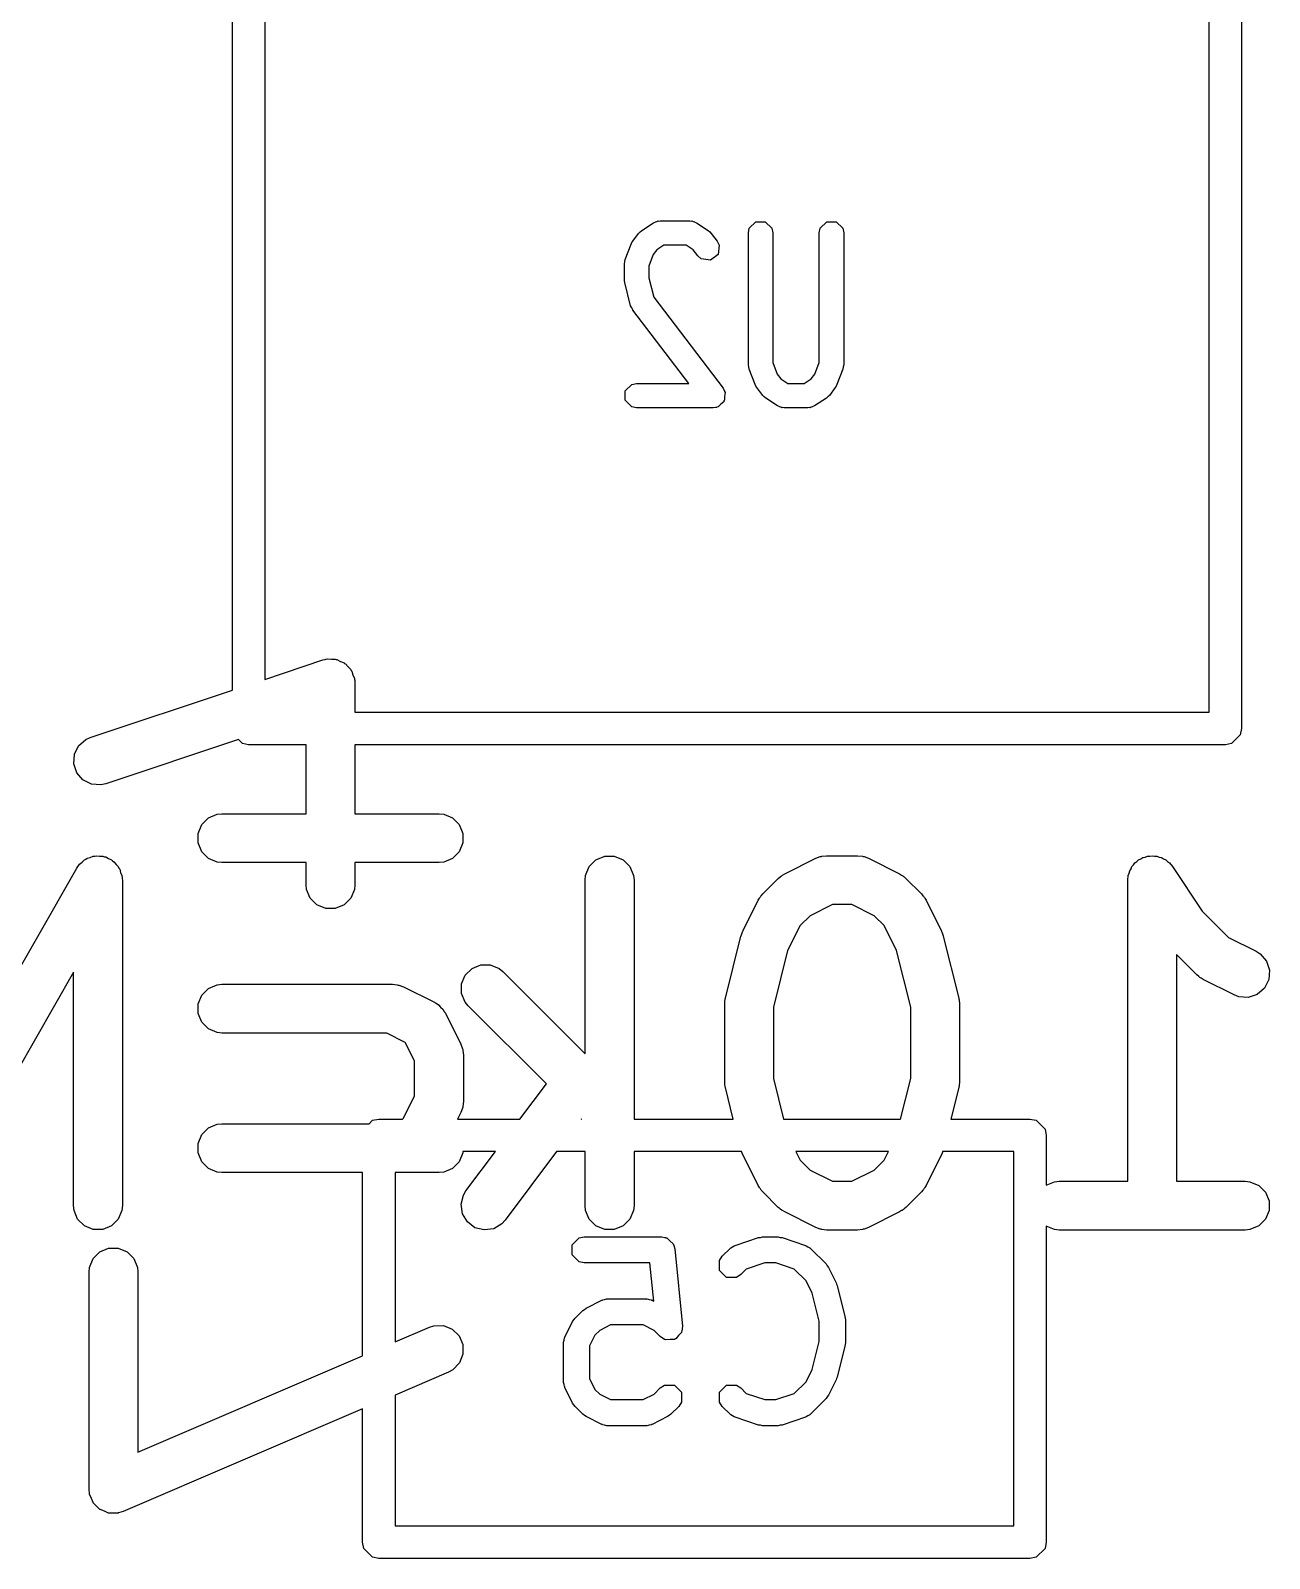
# Model space of a CAD drawing. Header units: inches. Extents: x 1.94 to 9.37, y -5.72 to -1.46.
# Drawn here: x 2.7295 to 2.8794, y -4.5187 to -4.3339 of the extents above; entities that cross this region are included whole.
import ezdxf

# ---------------------------------------------------------------- set-up
doc = ezdxf.new("R2010")
doc.units = ezdxf.units.IN
doc.header["$MEASUREMENT"] = 0
doc.layers.add('BLACK', color=250, linetype='CONTINUOUS')

msp = doc.modelspace()

# ---------------------------------------------------------------- linework, layer by layer
at = {"layer": 'BLACK', "linetype": 'CONTINUOUS'}
for p, q in [((2.75394, -4.41367), (2.75394, -4.31988)), ((2.87598, -4.31988), (2.87598, -4.41831)), ((2.87205, -4.41634), (2.87205, -4.32185)), ((2.75787, -4.32688), (2.75787, -4.41236)), ((2.80326, -4.35824), (2.80344, -4.35807)), ((2.80344, -4.35807), (2.80486, -4.35713)), ((2.80486, -4.35713), (2.80506, -4.35705)), ((2.80506, -4.35705), (2.80511, -4.357)), ((2.80511, -4.357), (2.80526, -4.35697)), ((2.80526, -4.35697), (2.8054, -4.35691)), ((2.8054, -4.35691), (2.80547, -4.35693)), ((2.80547, -4.35693), (2.80567, -4.35689)), ((2.80567, -4.35689), (2.80925, -4.35689)), ((2.80925, -4.35689), (2.80945, -4.35693)), ((2.80945, -4.35693), (2.80952, -4.35691)), ((2.80952, -4.35691), (2.80966, -4.35697)), ((2.80966, -4.35697), (2.80981, -4.357)), ((2.80981, -4.357), (2.80986, -4.35705)), ((2.80986, -4.35705), (2.81006, -4.35713)), ((2.81006, -4.35713), (2.81148, -4.35807)), ((2.81148, -4.35807), (2.81166, -4.35824)), ((2.81634, -4.35836), (2.81645, -4.3578)), ((2.81645, -4.3578), (2.81725, -4.357)), ((2.81725, -4.357), (2.81838, -4.357)), ((2.81838, -4.357), (2.81918, -4.3578)), ((2.81918, -4.3578), (2.81929, -4.35836)), ((2.82491, -4.35836), (2.82503, -4.3578)), ((2.82503, -4.3578), (2.82582, -4.357)), ((2.82582, -4.357), (2.82695, -4.357)), ((2.82695, -4.357), (2.82775, -4.3578)), ((2.82775, -4.3578), (2.82787, -4.35836)), ((2.80144, -4.36159), (2.80215, -4.35971)), ((2.80215, -4.35971), (2.80226, -4.35953)), ((2.80226, -4.35953), (2.80236, -4.35934)), ((2.80236, -4.35934), (2.80307, -4.35841)), ((2.80307, -4.35841), (2.80326, -4.35824)), ((2.80612, -4.35984), (2.80527, -4.3604)), ((2.80881, -4.35984), (2.80612, -4.35984)), ((2.80965, -4.3604), (2.80881, -4.35984)), ((2.81166, -4.35824), (2.81185, -4.35841)), ((2.81185, -4.35841), (2.81256, -4.35934)), ((2.81256, -4.35934), (2.81282, -4.35986)), ((2.81282, -4.35986), (2.81267, -4.36098)), ((2.81634, -4.3743), (2.81634, -4.35836)), ((2.81929, -4.35836), (2.81929, -4.37403)), ((2.82491, -4.37403), (2.82491, -4.35836)), ((2.82787, -4.35836), (2.82787, -4.3743)), ((2.80139, -4.36185), (2.80144, -4.36159)), ((2.80484, -4.36096), (2.80429, -4.36238)), ((2.80527, -4.3604), (2.80484, -4.36096)), ((2.81021, -4.36113), (2.80965, -4.3604)), ((2.81065, -4.36151), (2.81021, -4.36113)), ((2.81177, -4.36166), (2.81065, -4.36151)), ((2.81267, -4.36098), (2.81177, -4.36166)), ((2.80134, -4.36211), (2.80139, -4.36185)), ((2.80134, -4.36399), (2.80134, -4.36211)), ((2.80429, -4.36238), (2.80429, -4.3638)), ((2.80138, -4.36417), (2.80134, -4.36399)), ((2.80139, -4.36435), (2.80138, -4.36417)), ((2.8021, -4.36716), (2.80139, -4.36435)), ((2.80429, -4.3638), (2.80489, -4.36614)), ((2.80211, -4.36717), (2.8021, -4.36716)), ((2.8021, -4.36718), (2.80211, -4.36717)), ((2.80223, -4.36743), (2.8021, -4.36718)), ((2.80489, -4.36614), (2.81328, -4.37715)), ((2.80235, -4.36768), (2.80223, -4.36743)), ((2.80236, -4.36769), (2.80235, -4.36768)), ((2.80235, -4.36768), (2.80235, -4.36768)), ((2.80912, -4.37657), (2.80236, -4.36769)), ((2.81639, -4.37456), (2.81634, -4.3743)), ((2.81644, -4.37482), (2.81639, -4.37456)), ((2.81929, -4.37403), (2.81984, -4.37545)), ((2.82437, -4.37545), (2.82491, -4.37403)), ((2.82781, -4.37456), (2.82777, -4.37482)), ((2.82787, -4.3743), (2.82781, -4.37456)), ((2.81715, -4.3767), (2.81644, -4.37482)), ((2.81984, -4.37545), (2.82027, -4.37601)), ((2.82027, -4.37601), (2.82112, -4.37657)), ((2.82309, -4.37657), (2.82394, -4.37601)), ((2.82394, -4.37601), (2.82437, -4.37545)), ((2.82777, -4.37482), (2.82705, -4.3767)), ((2.80145, -4.37748), (2.80225, -4.37668)), ((2.80145, -4.37861), (2.80145, -4.37748)), ((2.80225, -4.37668), (2.80282, -4.37657)), ((2.80282, -4.37657), (2.80912, -4.37657)), ((2.81328, -4.37715), (2.81341, -4.37743)), ((2.81341, -4.37743), (2.81347, -4.37748)), ((2.81347, -4.37748), (2.81347, -4.37754)), ((2.81347, -4.37754), (2.81353, -4.37767)), ((2.81353, -4.37767), (2.81347, -4.37814)), ((2.81347, -4.37814), (2.81347, -4.37861)), ((2.81726, -4.37688), (2.81715, -4.3767)), ((2.81736, -4.37707), (2.81726, -4.37688)), ((2.81807, -4.37801), (2.81736, -4.37707)), ((2.81826, -4.37817), (2.81807, -4.37801)), ((2.81844, -4.37834), (2.81826, -4.37817)), ((2.81986, -4.37928), (2.81844, -4.37834)), ((2.82112, -4.37657), (2.82309, -4.37657)), ((2.82577, -4.37834), (2.82434, -4.37928)), ((2.82595, -4.37817), (2.82577, -4.37834)), ((2.82613, -4.37801), (2.82595, -4.37817)), ((2.82685, -4.37707), (2.82613, -4.37801)), ((2.82694, -4.37688), (2.82685, -4.37707)), ((2.82705, -4.3767), (2.82694, -4.37688)), ((2.80225, -4.37941), (2.80145, -4.37861)), ((2.80282, -4.37952), (2.80225, -4.37941)), ((2.8121, -4.37952), (2.80282, -4.37952)), ((2.8124, -4.37946), (2.8121, -4.37952)), ((2.81248, -4.37947), (2.8124, -4.37946)), ((2.81253, -4.37944), (2.81248, -4.37947)), ((2.81267, -4.37941), (2.81253, -4.37944)), ((2.813, -4.37908), (2.81267, -4.37941)), ((2.81338, -4.37879), (2.813, -4.37908)), ((2.81339, -4.37869), (2.81338, -4.37879)), ((2.81347, -4.37861), (2.81339, -4.37869)), ((2.82006, -4.37936), (2.81986, -4.37928)), ((2.82011, -4.37941), (2.82006, -4.37936)), ((2.82026, -4.37944), (2.82011, -4.37941)), ((2.8204, -4.3795), (2.82026, -4.37944)), ((2.82047, -4.37948), (2.8204, -4.3795)), ((2.82067, -4.37952), (2.82047, -4.37948)), ((2.82353, -4.37952), (2.82067, -4.37952)), ((2.82374, -4.37948), (2.82353, -4.37952)), ((2.82381, -4.3795), (2.82374, -4.37948)), ((2.82395, -4.37944), (2.82381, -4.3795)), ((2.8241, -4.37941), (2.82395, -4.37944)), ((2.82415, -4.37936), (2.8241, -4.37941)), ((2.82434, -4.37928), (2.82415, -4.37936)), ((2.75787, -4.41236), (2.76487, -4.41002)), ((2.76487, -4.41002), (2.76516, -4.40996)), ((2.76516, -4.40996), (2.76523, -4.40993)), ((2.76523, -4.40993), (2.76529, -4.40993)), ((2.76529, -4.40993), (2.76544, -4.40989)), ((2.76544, -4.40989), (2.76591, -4.40993)), ((2.76591, -4.40993), (2.76638, -4.40993)), ((2.76638, -4.40993), (2.76648, -4.40997)), ((2.76648, -4.40997), (2.76659, -4.40998)), ((2.76659, -4.40998), (2.76701, -4.41019)), ((2.76701, -4.41019), (2.76745, -4.41037)), ((2.76745, -4.41037), (2.76752, -4.41044)), ((2.76752, -4.41044), (2.76762, -4.41049)), ((2.76762, -4.41049), (2.76793, -4.41085)), ((2.76793, -4.41085), (2.76826, -4.41118)), ((2.76826, -4.41118), (2.7683, -4.41128)), ((2.7683, -4.41128), (2.76837, -4.41136)), ((2.76837, -4.41136), (2.76852, -4.41181)), ((2.76852, -4.41181), (2.7687, -4.41225)), ((2.7687, -4.41225), (2.76872, -4.4124)), ((2.76872, -4.4124), (2.76874, -4.41245)), ((2.76874, -4.41245), (2.76873, -4.41253)), ((2.76873, -4.41253), (2.76876, -4.41282)), ((2.76876, -4.41282), (2.76876, -4.41634)), ((2.73675, -4.4194), (2.75394, -4.41367)), ((2.76876, -4.41634), (2.87205, -4.41634)), ((2.87583, -4.41906), (2.87477, -4.42013)), ((2.87598, -4.41831), (2.87583, -4.41906)), ((2.73484, -4.42142), (2.73535, -4.42039)), ((2.73535, -4.42039), (2.73622, -4.41963)), ((2.73622, -4.41963), (2.73675, -4.4194)), ((2.75467, -4.41965), (2.73862, -4.425)), ((2.75515, -4.42013), (2.75467, -4.41965)), ((2.75591, -4.42028), (2.75515, -4.42013)), ((2.76285, -4.42028), (2.75591, -4.42028)), ((2.76285, -4.42862), (2.76285, -4.42028)), ((2.87402, -4.42028), (2.76876, -4.42028)), ((2.76876, -4.42028), (2.76876, -4.42862)), ((2.87477, -4.42013), (2.87402, -4.42028)), ((2.73476, -4.42257), (2.73484, -4.42142)), ((2.73512, -4.42366), (2.73476, -4.42257)), ((2.73587, -4.42453), (2.73512, -4.42366)), ((2.73691, -4.42505), (2.73587, -4.42453)), ((2.73805, -4.42513), (2.73691, -4.42505)), ((2.73862, -4.425), (2.73805, -4.42513)), ((2.74979, -4.43099), (2.75023, -4.42993)), ((2.75023, -4.42993), (2.75104, -4.42912)), ((2.75104, -4.42912), (2.75211, -4.42868)), ((2.75211, -4.42868), (2.75268, -4.42862)), ((2.75268, -4.42862), (2.76285, -4.42862)), ((2.76876, -4.42862), (2.77893, -4.42862)), ((2.77893, -4.42862), (2.77951, -4.42868)), ((2.77951, -4.42868), (2.78057, -4.42912)), ((2.78057, -4.42912), (2.78138, -4.42993)), ((2.78138, -4.42993), (2.78183, -4.43099)), ((2.74979, -4.43215), (2.74979, -4.43099)), ((2.78183, -4.43099), (2.78183, -4.43215)), ((2.73675, -4.43391), (2.73711, -4.43376)), ((2.73711, -4.43376), (2.7373, -4.43376)), ((2.7373, -4.43376), (2.73748, -4.43371)), ((2.73748, -4.43371), (2.73787, -4.43376)), ((2.73787, -4.43376), (2.73826, -4.43376)), ((2.73826, -4.43376), (2.73844, -4.43383)), ((2.73844, -4.43383), (2.73862, -4.43385)), ((2.75023, -4.43321), (2.74979, -4.43215)), ((2.75104, -4.43403), (2.75023, -4.43321)), ((2.78138, -4.43321), (2.78057, -4.43403)), ((2.78183, -4.43215), (2.78138, -4.43321)), ((2.79791, -4.4342), (2.79898, -4.43376)), ((2.79898, -4.43376), (2.80013, -4.43376)), ((2.80013, -4.43376), (2.8012, -4.4342)), ((2.82448, -4.43401), (2.82502, -4.43381)), ((2.82502, -4.43381), (2.82513, -4.4338)), ((2.82513, -4.4338), (2.82523, -4.43376)), ((2.82523, -4.43376), (2.8258, -4.4337)), ((2.8258, -4.4337), (2.82955, -4.4337)), ((2.82955, -4.4337), (2.83013, -4.43376)), ((2.83013, -4.43376), (2.83023, -4.4338)), ((2.83023, -4.4338), (2.83033, -4.43381)), ((2.83033, -4.43381), (2.83087, -4.43401)), ((2.86433, -4.43387), (2.8646, -4.43376)), ((2.8646, -4.43376), (2.86489, -4.43376)), ((2.86489, -4.43376), (2.86517, -4.4337)), ((2.86517, -4.4337), (2.86546, -4.43376)), ((2.86546, -4.43376), (2.86575, -4.43376)), ((2.86575, -4.43376), (2.86602, -4.43387)), ((2.72146, -4.45911), (2.73512, -4.43519)), ((2.73512, -4.43519), (2.73521, -4.43507)), ((2.73521, -4.43507), (2.73523, -4.43501)), ((2.73523, -4.43501), (2.73529, -4.43496)), ((2.73529, -4.43496), (2.73546, -4.43472)), ((2.73546, -4.43472), (2.73577, -4.43448)), ((2.73577, -4.43448), (2.73605, -4.4342)), ((2.73605, -4.4342), (2.73622, -4.43413)), ((2.73622, -4.43413), (2.73637, -4.43401)), ((2.73637, -4.43401), (2.73675, -4.43391)), ((2.73862, -4.43385), (2.73897, -4.43405)), ((2.73897, -4.43405), (2.73933, -4.4342)), ((2.73933, -4.4342), (2.73946, -4.43433)), ((2.73946, -4.43433), (2.73962, -4.43443)), ((2.73962, -4.43443), (2.73987, -4.43474)), ((2.73987, -4.43474), (2.74014, -4.43501)), ((2.74014, -4.43501), (2.74021, -4.43519)), ((2.74021, -4.43519), (2.74033, -4.43534)), ((2.74033, -4.43534), (2.74043, -4.43572)), ((2.75211, -4.43447), (2.75104, -4.43403)), ((2.75268, -4.43452), (2.75211, -4.43447)), ((2.76285, -4.43452), (2.75268, -4.43452)), ((2.76285, -4.4372), (2.76285, -4.43452)), ((2.77893, -4.43452), (2.76876, -4.43452)), ((2.76876, -4.43452), (2.76876, -4.4372)), ((2.77951, -4.43447), (2.77893, -4.43452)), ((2.78057, -4.43403), (2.77951, -4.43447)), ((2.79666, -4.43608), (2.7971, -4.43501)), ((2.7971, -4.43501), (2.79791, -4.4342)), ((2.8012, -4.4342), (2.80201, -4.43501)), ((2.80201, -4.43501), (2.80245, -4.43608)), ((2.82073, -4.43589), (2.82448, -4.43401)), ((2.83087, -4.43401), (2.83462, -4.43589)), ((2.86239, -4.43581), (2.86245, -4.43552)), ((2.86245, -4.43552), (2.86261, -4.43528)), ((2.86261, -4.43528), (2.86272, -4.43501)), ((2.86272, -4.43501), (2.86292, -4.43481)), ((2.86292, -4.43481), (2.86309, -4.43456)), ((2.86309, -4.43456), (2.86333, -4.4344)), ((2.86333, -4.4344), (2.86353, -4.4342)), ((2.86353, -4.4342), (2.8638, -4.43409)), ((2.8638, -4.43409), (2.86404, -4.43393)), ((2.86404, -4.43393), (2.86433, -4.43387)), ((2.86602, -4.43387), (2.8663, -4.43393)), ((2.8663, -4.43393), (2.86655, -4.43409)), ((2.86655, -4.43409), (2.86681, -4.4342)), ((2.86681, -4.4342), (2.86702, -4.43441)), ((2.86702, -4.43441), (2.86726, -4.43457)), ((2.86726, -4.43457), (2.86762, -4.43501)), ((2.86762, -4.43501), (2.86763, -4.43501)), ((2.86763, -4.43501), (2.86763, -4.43501)), ((2.86763, -4.43501), (2.86763, -4.43502)), ((2.86763, -4.43502), (2.87122, -4.4404)), ((2.74043, -4.43572), (2.74058, -4.43608)), ((2.74058, -4.43608), (2.74061, -4.43637)), ((2.74061, -4.43637), (2.74063, -4.43645)), ((2.74063, -4.43645), (2.74063, -4.43651)), ((2.74063, -4.43651), (2.74064, -4.43665)), ((2.74064, -4.43665), (2.74064, -4.47602)), ((2.76291, -4.43777), (2.76285, -4.4372)), ((2.76876, -4.4372), (2.7687, -4.43777)), ((2.7966, -4.43665), (2.79666, -4.43608)), ((2.7966, -4.45765), (2.7966, -4.43665)), ((2.80245, -4.43608), (2.80251, -4.43665)), ((2.80251, -4.43665), (2.80251, -4.46555)), ((2.81809, -4.43832), (2.81996, -4.43644)), ((2.81996, -4.43644), (2.82019, -4.43626)), ((2.82019, -4.43626), (2.82024, -4.4362)), ((2.82024, -4.4362), (2.82033, -4.43614)), ((2.82033, -4.43614), (2.82041, -4.43607)), ((2.82041, -4.43607), (2.82048, -4.43604)), ((2.82048, -4.43604), (2.82073, -4.43589)), ((2.83462, -4.43589), (2.83487, -4.43604)), ((2.83487, -4.43604), (2.83494, -4.43607)), ((2.83494, -4.43607), (2.83502, -4.43614)), ((2.83502, -4.43614), (2.83511, -4.4362)), ((2.83511, -4.4362), (2.83516, -4.43626)), ((2.83516, -4.43626), (2.83539, -4.43644)), ((2.83539, -4.43644), (2.83726, -4.43832)), ((2.86222, -4.43665), (2.86228, -4.43608)), ((2.86222, -4.47307), (2.86222, -4.43665)), ((2.86222, -4.43665), (2.86222, -4.43665)), ((2.86222, -4.43665), (2.86222, -4.43665)), ((2.86222, -4.43665), (2.86222, -4.43665)), ((2.86228, -4.43608), (2.86239, -4.43581)), ((2.76335, -4.43884), (2.76291, -4.43777)), ((2.76417, -4.43965), (2.76335, -4.43884)), ((2.76826, -4.43884), (2.76745, -4.43965)), ((2.7687, -4.43777), (2.76826, -4.43884)), ((2.81566, -4.44283), (2.81754, -4.43908)), ((2.81754, -4.43908), (2.81769, -4.43884)), ((2.81769, -4.43884), (2.81772, -4.43876)), ((2.81772, -4.43876), (2.81779, -4.43868)), ((2.81779, -4.43868), (2.81784, -4.43859)), ((2.81784, -4.43859), (2.8179, -4.43854)), ((2.8179, -4.43854), (2.81809, -4.43832)), ((2.83726, -4.43832), (2.83745, -4.43854)), ((2.83745, -4.43854), (2.83751, -4.43859)), ((2.83751, -4.43859), (2.83756, -4.43868)), ((2.83756, -4.43868), (2.83763, -4.43876)), ((2.83763, -4.43876), (2.83766, -4.43884)), ((2.83766, -4.43884), (2.83782, -4.43908)), ((2.83782, -4.43908), (2.83969, -4.44283)), ((2.76523, -4.44009), (2.76417, -4.43965)), ((2.76638, -4.44009), (2.76523, -4.44009)), ((2.76745, -4.43965), (2.76638, -4.44009)), ((2.8238, -4.44096), (2.8226, -4.44215)), ((2.8265, -4.43961), (2.8238, -4.44096)), ((2.82885, -4.43961), (2.8265, -4.43961)), ((2.83155, -4.44096), (2.82885, -4.43961)), ((2.83275, -4.44215), (2.83155, -4.44096)), ((2.87122, -4.4404), (2.87442, -4.4436)), ((2.81555, -4.44313), (2.81563, -4.44289)), ((2.81563, -4.44289), (2.81565, -4.44287)), ((2.81565, -4.44287), (2.81566, -4.44283)), ((2.8226, -4.44215), (2.82109, -4.44518)), ((2.83426, -4.44518), (2.83275, -4.44215)), ((2.83969, -4.44283), (2.83971, -4.44287)), ((2.83971, -4.44287), (2.83972, -4.44289)), ((2.83972, -4.44289), (2.83981, -4.44313)), ((2.81356, -4.45094), (2.81544, -4.44344)), ((2.81544, -4.44344), (2.81545, -4.44339)), ((2.81545, -4.44337), (2.81555, -4.44313)), ((2.81545, -4.44339), (2.81545, -4.44337)), ((2.83981, -4.44313), (2.8399, -4.44337)), ((2.8399, -4.44337), (2.8399, -4.44339)), ((2.8399, -4.44339), (2.83991, -4.44344)), ((2.83991, -4.44344), (2.84179, -4.45094)), ((2.87442, -4.4436), (2.87774, -4.44526)), ((2.82109, -4.44518), (2.81938, -4.45202)), ((2.83597, -4.45202), (2.83426, -4.44518)), ((2.87058, -4.44812), (2.86812, -4.44566)), ((2.86812, -4.44566), (2.86812, -4.47307)), ((2.87774, -4.44526), (2.87823, -4.44557)), ((2.87823, -4.44557), (2.87899, -4.44644)), ((2.87899, -4.44644), (2.87935, -4.44753)), ((2.73474, -4.44777), (2.72146, -4.47101)), ((2.73474, -4.47602), (2.73474, -4.44777)), ((2.78166, -4.4492), (2.7821, -4.44814)), ((2.7821, -4.44814), (2.78292, -4.44732)), ((2.78292, -4.44732), (2.78398, -4.44688)), ((2.78398, -4.44688), (2.78513, -4.44688)), ((2.78513, -4.44688), (2.7862, -4.44732)), ((2.7862, -4.44732), (2.78664, -4.44769)), ((2.78664, -4.44769), (2.7966, -4.45765)), ((2.87081, -4.4483), (2.87058, -4.44812)), ((2.87086, -4.44836), (2.87081, -4.4483)), ((2.87095, -4.44842), (2.87086, -4.44836)), ((2.87103, -4.44848), (2.87095, -4.44842)), ((2.8711, -4.44851), (2.87103, -4.44848)), ((2.87135, -4.44867), (2.8711, -4.44851)), ((2.87935, -4.44753), (2.87927, -4.44868)), ((2.75023, -4.45055), (2.75104, -4.44974)), ((2.75104, -4.44974), (2.75211, -4.4493)), ((2.75211, -4.4493), (2.75268, -4.44924)), ((2.75268, -4.44924), (2.77331, -4.44924)), ((2.77331, -4.44924), (2.77388, -4.4493)), ((2.77388, -4.4493), (2.77398, -4.44934)), ((2.77398, -4.44934), (2.77409, -4.44935)), ((2.77409, -4.44935), (2.77463, -4.44955)), ((2.77463, -4.44955), (2.77838, -4.45143)), ((2.78166, -4.45035), (2.78166, -4.4492)), ((2.7821, -4.45142), (2.78166, -4.45035)), ((2.8751, -4.45054), (2.87135, -4.44867)), ((2.87788, -4.45047), (2.87679, -4.45083)), ((2.87875, -4.44971), (2.87788, -4.45047)), ((2.87927, -4.44868), (2.87875, -4.44971)), ((2.74979, -4.45162), (2.75023, -4.45055)), ((2.74979, -4.45277), (2.74979, -4.45162)), ((2.77838, -4.45143), (2.77847, -4.45149)), ((2.77847, -4.45149), (2.77852, -4.4515)), ((2.77852, -4.4515), (2.77857, -4.45155)), ((2.77857, -4.45155), (2.77887, -4.45174)), ((2.77887, -4.45174), (2.77911, -4.45202)), ((2.77911, -4.45202), (2.77939, -4.45226)), ((2.77939, -4.45226), (2.77957, -4.45255)), ((2.78247, -4.45187), (2.7821, -4.45142)), ((2.79191, -4.4613), (2.78247, -4.45187)), ((2.81348, -4.45151), (2.81351, -4.45129)), ((2.81349, -4.45155), (2.81348, -4.45151)), ((2.81348, -4.45165), (2.81349, -4.45155)), ((2.81348, -4.46103), (2.81348, -4.45165)), ((2.81351, -4.45129), (2.81353, -4.45108)), ((2.81353, -4.45108), (2.81355, -4.45104)), ((2.81355, -4.45104), (2.81356, -4.45094)), ((2.81938, -4.45202), (2.81938, -4.46066)), ((2.83597, -4.46066), (2.83597, -4.45202)), ((2.84179, -4.45094), (2.8418, -4.45104)), ((2.8418, -4.45104), (2.84182, -4.45108)), ((2.84182, -4.45108), (2.84184, -4.45129)), ((2.84184, -4.45129), (2.84187, -4.45151)), ((2.84187, -4.45151), (2.84187, -4.45155)), ((2.84187, -4.45155), (2.84188, -4.45165)), ((2.84188, -4.45165), (2.84188, -4.46103)), ((2.87564, -4.45075), (2.8751, -4.45054)), ((2.87679, -4.45083), (2.87564, -4.45075)), ((2.75023, -4.45383), (2.74979, -4.45277)), ((2.75104, -4.45465), (2.75023, -4.45383)), ((2.77957, -4.45255), (2.77962, -4.45261)), ((2.77962, -4.45261), (2.77964, -4.45265)), ((2.77964, -4.45265), (2.7797, -4.45275)), ((2.7797, -4.45275), (2.78157, -4.4565)), ((2.75211, -4.45509), (2.75104, -4.45465)), ((2.75268, -4.45515), (2.75211, -4.45509)), ((2.77261, -4.45515), (2.75268, -4.45515)), ((2.77485, -4.45627), (2.77261, -4.45515)), ((2.77598, -4.45851), (2.77485, -4.45627)), ((2.78157, -4.4565), (2.78178, -4.45704)), ((2.78178, -4.45704), (2.78179, -4.45714)), ((2.78179, -4.45714), (2.78183, -4.45724)), ((2.78183, -4.45724), (2.78188, -4.45782)), ((2.78188, -4.45782), (2.78188, -4.46344)), ((2.77598, -4.46274), (2.77598, -4.45851)), ((2.78872, -4.46555), (2.79191, -4.4613)), ((2.81349, -4.46113), (2.81348, -4.46103)), ((2.81348, -4.46117), (2.81349, -4.46113)), ((2.81351, -4.46139), (2.81348, -4.46117)), ((2.81353, -4.4616), (2.81351, -4.46139)), ((2.81938, -4.46066), (2.8206, -4.46555)), ((2.83475, -4.46555), (2.83597, -4.46066)), ((2.84184, -4.46139), (2.84182, -4.4616)), ((2.84187, -4.46117), (2.84184, -4.46139)), ((2.84188, -4.46103), (2.84187, -4.46113)), ((2.84187, -4.46113), (2.84187, -4.46117)), ((2.77463, -4.46544), (2.77598, -4.46274)), ((2.81355, -4.46164), (2.81353, -4.4616)), ((2.81356, -4.46174), (2.81355, -4.46164)), ((2.81452, -4.46555), (2.81356, -4.46174)), ((2.84179, -4.46174), (2.84084, -4.46555)), ((2.8418, -4.46164), (2.84179, -4.46174)), ((2.84182, -4.4616), (2.8418, -4.46164)), ((2.78157, -4.46476), (2.78118, -4.46555)), ((2.78178, -4.46422), (2.78157, -4.46476)), ((2.78179, -4.46412), (2.78178, -4.46422)), ((2.78183, -4.46402), (2.78179, -4.46412)), ((2.78188, -4.46344), (2.78183, -4.46402)), ((2.75023, -4.46743), (2.75104, -4.46661)), ((2.75104, -4.46661), (2.75211, -4.46617)), ((2.75211, -4.46617), (2.75268, -4.46611)), ((2.75268, -4.46611), (2.77049, -4.46611)), ((2.77049, -4.46611), (2.7709, -4.4657)), ((2.7709, -4.4657), (2.77165, -4.46555)), ((2.77165, -4.46555), (2.77452, -4.46555)), ((2.77452, -4.46555), (2.77463, -4.46544)), ((2.78118, -4.46555), (2.78872, -4.46555)), ((2.79612, -4.46552), (2.7961, -4.46555)), ((2.7961, -4.46555), (2.79615, -4.46555)), ((2.79615, -4.46555), (2.79612, -4.46552)), ((2.80251, -4.46555), (2.81452, -4.46555)), ((2.8206, -4.46555), (2.83475, -4.46555)), ((2.84084, -4.46555), (2.85039, -4.46555)), ((2.85039, -4.46555), (2.85115, -4.4657)), ((2.85115, -4.4657), (2.85221, -4.46677)), ((2.85221, -4.46677), (2.85236, -4.46752)), ((2.74979, -4.46849), (2.75023, -4.46743)), ((2.74979, -4.46964), (2.74979, -4.46849)), ((2.85236, -4.46752), (2.85236, -4.47354)), ((2.75023, -4.47071), (2.74979, -4.46964)), ((2.75104, -4.47152), (2.75023, -4.47071)), ((2.78138, -4.47071), (2.78057, -4.47152)), ((2.78183, -4.46964), (2.78138, -4.47071)), ((2.78577, -4.46949), (2.78183, -4.46949)), ((2.78183, -4.46949), (2.78183, -4.46964)), ((2.78219, -4.47425), (2.78577, -4.46949)), ((2.79315, -4.46949), (2.78692, -4.4778)), ((2.7966, -4.46949), (2.79315, -4.46949)), ((2.7966, -4.47602), (2.7966, -4.46949)), ((2.81552, -4.46949), (2.80251, -4.46949)), ((2.80251, -4.46949), (2.80251, -4.47602)), ((2.81555, -4.46954), (2.81552, -4.46949)), ((2.81563, -4.46979), (2.81555, -4.46954)), ((2.81565, -4.4698), (2.81563, -4.46979)), ((2.81566, -4.46985), (2.81565, -4.4698)), ((2.81754, -4.4736), (2.81566, -4.46985)), ((2.82209, -4.46949), (2.8226, -4.47053)), ((2.83327, -4.46949), (2.82209, -4.46949)), ((2.8226, -4.47053), (2.8238, -4.47172)), ((2.83155, -4.47172), (2.83275, -4.47053)), ((2.83275, -4.47053), (2.83327, -4.46949)), ((2.83969, -4.46985), (2.83782, -4.4736)), ((2.83971, -4.4698), (2.83969, -4.46985)), ((2.83972, -4.46979), (2.83971, -4.4698)), ((2.83981, -4.46954), (2.83972, -4.46979)), ((2.83983, -4.46949), (2.83981, -4.46954)), ((2.84843, -4.46949), (2.83983, -4.46949)), ((2.84843, -4.51476), (2.84843, -4.46949)), ((2.75211, -4.47196), (2.75104, -4.47152)), ((2.75268, -4.47202), (2.75211, -4.47196)), ((2.76969, -4.47202), (2.75268, -4.47202)), ((2.76969, -4.49419), (2.76969, -4.47202)), ((2.77893, -4.47202), (2.77362, -4.47202)), ((2.77362, -4.47202), (2.77362, -4.4925)), ((2.77951, -4.47196), (2.77893, -4.47202)), ((2.78057, -4.47152), (2.77951, -4.47196)), ((2.8238, -4.47172), (2.8265, -4.47307)), ((2.82885, -4.47307), (2.83155, -4.47172)), ((2.78189, -4.47475), (2.78219, -4.47425)), ((2.81769, -4.47384), (2.81754, -4.4736)), ((2.81772, -4.47392), (2.81769, -4.47384)), ((2.81779, -4.474), (2.81772, -4.47392)), ((2.81784, -4.47409), (2.81779, -4.474)), ((2.8179, -4.47414), (2.81784, -4.47409)), ((2.81809, -4.47436), (2.8179, -4.47414)), ((2.81996, -4.47624), (2.81809, -4.47436)), ((2.8265, -4.47307), (2.82885, -4.47307)), ((2.83726, -4.47436), (2.83539, -4.47624)), ((2.83745, -4.47414), (2.83726, -4.47436)), ((2.83751, -4.47409), (2.83745, -4.47414)), ((2.83756, -4.474), (2.83751, -4.47409)), ((2.83763, -4.47392), (2.83756, -4.474)), ((2.83766, -4.47384), (2.83763, -4.47392)), ((2.83782, -4.4736), (2.83766, -4.47384)), ((2.85236, -4.47354), (2.85335, -4.47313)), ((2.85335, -4.47313), (2.85392, -4.47307)), ((2.85392, -4.47307), (2.86222, -4.47307)), ((2.86812, -4.47307), (2.87642, -4.47307)), ((2.87642, -4.47307), (2.877, -4.47313)), ((2.877, -4.47313), (2.87806, -4.47357)), ((2.87806, -4.47357), (2.87888, -4.47438)), ((2.87888, -4.47438), (2.87932, -4.47545)), ((2.73479, -4.4766), (2.73474, -4.47602)), ((2.74064, -4.47602), (2.74058, -4.4766)), ((2.78161, -4.47586), (2.78189, -4.47475)), ((2.78177, -4.477), (2.78161, -4.47586)), ((2.79666, -4.4766), (2.7966, -4.47602)), ((2.80251, -4.47602), (2.80245, -4.4766)), ((2.82019, -4.47642), (2.81996, -4.47624)), ((2.83539, -4.47624), (2.83516, -4.47642)), ((2.87932, -4.47545), (2.87932, -4.4766)), ((2.73523, -4.47766), (2.73479, -4.4766)), ((2.73605, -4.47848), (2.73523, -4.47766)), ((2.74014, -4.47766), (2.73933, -4.47848)), ((2.74058, -4.4766), (2.74014, -4.47766)), ((2.78236, -4.478), (2.78177, -4.477)), ((2.78328, -4.47869), (2.78236, -4.478)), ((2.78692, -4.4778), (2.78653, -4.47822)), ((2.7971, -4.47766), (2.79666, -4.4766)), ((2.79791, -4.47848), (2.7971, -4.47766)), ((2.80201, -4.47766), (2.8012, -4.47848)), ((2.80245, -4.4766), (2.80201, -4.47766)), ((2.82024, -4.47648), (2.82019, -4.47642)), ((2.82033, -4.47654), (2.82024, -4.47648)), ((2.82041, -4.4766), (2.82033, -4.47654)), ((2.82048, -4.47663), (2.82041, -4.4766)), ((2.82073, -4.47679), (2.82048, -4.47663)), ((2.82448, -4.47867), (2.82073, -4.47679)), ((2.83462, -4.47679), (2.83087, -4.47867)), ((2.83487, -4.47663), (2.83462, -4.47679)), ((2.83494, -4.4766), (2.83487, -4.47663)), ((2.83502, -4.47654), (2.83494, -4.4766)), ((2.83511, -4.47648), (2.83502, -4.47654)), ((2.83516, -4.47642), (2.83511, -4.47648)), ((2.87888, -4.47766), (2.87806, -4.47848)), ((2.87932, -4.4766), (2.87888, -4.47766)), ((2.73711, -4.47892), (2.73605, -4.47848)), ((2.73826, -4.47892), (2.73711, -4.47892)), ((2.73933, -4.47848), (2.73826, -4.47892)), ((2.7844, -4.47897), (2.78328, -4.47869)), ((2.78554, -4.47881), (2.7844, -4.47897)), ((2.78653, -4.47822), (2.78554, -4.47881)), ((2.79504, -4.48078), (2.79589, -4.47993)), ((2.79589, -4.47993), (2.79649, -4.47981)), ((2.79649, -4.47981), (2.80587, -4.47981)), ((2.79898, -4.47892), (2.79791, -4.47848)), ((2.80013, -4.47892), (2.79898, -4.47892)), ((2.8012, -4.47848), (2.80013, -4.47892)), ((2.80587, -4.47981), (2.80624, -4.47988)), ((2.80624, -4.47988), (2.80632, -4.47988)), ((2.80632, -4.47988), (2.80636, -4.47991)), ((2.80636, -4.47991), (2.80647, -4.47993)), ((2.80647, -4.47993), (2.80685, -4.4803)), ((2.81474, -4.48083), (2.81756, -4.47989)), ((2.81756, -4.47989), (2.81781, -4.47986)), ((2.81781, -4.47986), (2.81805, -4.47981)), ((2.81805, -4.47981), (2.81993, -4.47981)), ((2.81993, -4.47981), (2.82018, -4.47986)), ((2.82018, -4.47986), (2.82043, -4.47989)), ((2.82043, -4.47989), (2.82324, -4.48083)), ((2.82502, -4.47887), (2.82448, -4.47867)), ((2.82513, -4.47888), (2.82502, -4.47887)), ((2.82523, -4.47892), (2.82513, -4.47888)), ((2.8258, -4.47898), (2.82523, -4.47892)), ((2.82955, -4.47898), (2.8258, -4.47898)), ((2.83013, -4.47892), (2.82955, -4.47898)), ((2.83023, -4.47888), (2.83013, -4.47892)), ((2.83033, -4.47887), (2.83023, -4.47888)), ((2.83087, -4.47867), (2.83033, -4.47887)), ((2.85335, -4.47892), (2.85236, -4.47851)), ((2.85236, -4.47851), (2.85236, -4.51673)), ((2.85392, -4.47898), (2.85335, -4.47892)), ((2.87642, -4.47898), (2.85392, -4.47898)), ((2.877, -4.47892), (2.87642, -4.47898)), ((2.87806, -4.47848), (2.877, -4.47892)), ((2.7371, -4.48242), (2.73792, -4.48161)), ((2.73792, -4.48161), (2.73898, -4.48117)), ((2.73898, -4.48117), (2.74014, -4.48117)), ((2.74014, -4.48117), (2.7412, -4.48161)), ((2.7412, -4.48161), (2.74201, -4.48242)), ((2.79504, -4.48199), (2.79504, -4.48078)), ((2.80685, -4.4803), (2.80726, -4.48064)), ((2.80726, -4.48064), (2.80729, -4.48075)), ((2.80729, -4.48075), (2.80732, -4.48078)), ((2.80732, -4.48078), (2.80732, -4.48086)), ((2.80732, -4.48086), (2.80743, -4.48123)), ((2.80743, -4.48123), (2.80837, -4.4906)), ((2.81319, -4.48215), (2.81413, -4.48121)), ((2.81413, -4.48121), (2.81419, -4.48116)), ((2.81419, -4.48116), (2.81421, -4.48113)), ((2.81421, -4.48113), (2.81443, -4.48101)), ((2.81443, -4.48101), (2.81464, -4.48087)), ((2.81464, -4.48087), (2.81468, -4.48087)), ((2.81468, -4.48087), (2.81474, -4.48083)), ((2.82324, -4.48083), (2.82331, -4.48087)), ((2.82331, -4.48087), (2.82334, -4.48087)), ((2.82334, -4.48087), (2.82355, -4.48101)), ((2.82355, -4.48101), (2.82377, -4.48113)), ((2.82377, -4.48113), (2.82379, -4.48116)), ((2.82379, -4.48116), (2.82385, -4.48121)), ((2.82385, -4.48121), (2.82573, -4.48308)), ((2.73661, -4.48406), (2.73666, -4.48349)), ((2.73666, -4.48349), (2.7371, -4.48242)), ((2.74201, -4.48242), (2.74246, -4.48349)), ((2.74246, -4.48349), (2.74251, -4.48406)), ((2.79589, -4.48284), (2.79504, -4.48199)), ((2.79649, -4.48296), (2.79589, -4.48284)), ((2.80444, -4.48296), (2.79649, -4.48296)), ((2.8049, -4.48758), (2.80444, -4.48296)), ((2.81285, -4.48266), (2.81319, -4.48215)), ((2.81285, -4.48386), (2.81285, -4.48266)), ((2.81609, -4.4837), (2.81542, -4.48437)), ((2.81831, -4.48296), (2.81609, -4.4837)), ((2.81967, -4.48296), (2.81831, -4.48296)), ((2.82189, -4.4837), (2.81967, -4.48296)), ((2.82332, -4.48513), (2.82189, -4.4837)), ((2.82573, -4.48308), (2.82587, -4.48329)), ((2.82587, -4.48329), (2.82602, -4.48349)), ((2.82602, -4.48349), (2.82696, -4.48537)), ((2.73661, -4.51031), (2.73661, -4.48406)), ((2.74251, -4.48406), (2.74251, -4.50583)), ((2.8137, -4.48471), (2.81285, -4.48386)), ((2.81491, -4.48471), (2.8137, -4.48471)), ((2.81542, -4.48437), (2.81491, -4.48471)), ((2.82407, -4.48662), (2.82332, -4.48513)), ((2.82696, -4.48537), (2.82701, -4.48553)), ((2.82701, -4.48553), (2.82708, -4.48569)), ((2.79868, -4.48745), (2.7987, -4.48743)), ((2.7987, -4.48743), (2.79895, -4.48738)), ((2.79895, -4.48738), (2.79919, -4.48731)), ((2.79919, -4.48731), (2.79923, -4.48732)), ((2.79923, -4.48732), (2.79931, -4.48731)), ((2.79931, -4.48731), (2.80399, -4.48731)), ((2.80399, -4.48731), (2.80407, -4.48732)), ((2.80407, -4.48732), (2.8041, -4.48731)), ((2.8041, -4.48731), (2.80435, -4.48738)), ((2.80435, -4.48738), (2.8046, -4.48743)), ((2.8046, -4.48743), (2.80462, -4.48745)), ((2.82492, -4.49001), (2.82407, -4.48662)), ((2.82708, -4.48569), (2.82802, -4.48944)), ((2.79538, -4.48964), (2.79632, -4.48871)), ((2.79632, -4.48871), (2.79653, -4.48857)), ((2.79653, -4.48857), (2.79673, -4.48841)), ((2.79673, -4.48841), (2.7986, -4.48747)), ((2.7986, -4.48747), (2.79868, -4.48745)), ((2.80462, -4.48745), (2.8047, -4.48747)), ((2.8047, -4.48747), (2.8049, -4.48758)), ((2.77362, -4.4925), (2.77777, -4.49072)), ((2.77777, -4.49072), (2.77832, -4.49055)), ((2.77832, -4.49055), (2.77947, -4.49054)), ((2.77947, -4.49054), (2.78054, -4.49096)), ((2.78054, -4.49096), (2.78136, -4.49177)), ((2.79415, -4.49193), (2.79509, -4.49005)), ((2.79509, -4.49005), (2.79524, -4.48985)), ((2.79524, -4.48985), (2.79538, -4.48964)), ((2.79836, -4.49111), (2.79779, -4.49169)), ((2.79968, -4.49046), (2.79836, -4.49111)), ((2.80362, -4.49046), (2.79968, -4.49046)), ((2.80494, -4.49111), (2.80362, -4.49046)), ((2.80569, -4.49187), (2.80494, -4.49111)), ((2.80837, -4.4906), (2.80831, -4.49121)), ((2.82492, -4.49244), (2.82492, -4.49001)), ((2.82802, -4.48944), (2.82803, -4.48963)), ((2.82803, -4.48963), (2.82807, -4.48982)), ((2.82807, -4.48982), (2.82807, -4.49263)), ((2.78136, -4.49177), (2.78182, -4.49283)), ((2.78182, -4.49283), (2.78183, -4.49398)), ((2.79398, -4.49263), (2.794, -4.49256)), ((2.79398, -4.49732), (2.79398, -4.49263)), ((2.79399, -4.49252), (2.79405, -4.49228)), ((2.794, -4.49256), (2.79399, -4.49252)), ((2.79405, -4.49228), (2.7941, -4.49203)), ((2.7941, -4.49203), (2.79413, -4.492)), ((2.79413, -4.492), (2.79415, -4.49193)), ((2.79779, -4.49169), (2.79713, -4.493)), ((2.8062, -4.49221), (2.80569, -4.49187)), ((2.80629, -4.49221), (2.8062, -4.49221)), ((2.80635, -4.49227), (2.80629, -4.49221)), ((2.80688, -4.49221), (2.80635, -4.49227)), ((2.80741, -4.49221), (2.80688, -4.49221)), ((2.80747, -4.49215), (2.80741, -4.49221)), ((2.80755, -4.49215), (2.80747, -4.49215)), ((2.80789, -4.49174), (2.80755, -4.49215)), ((2.80826, -4.49136), (2.80789, -4.49174)), ((2.80831, -4.49121), (2.80826, -4.49128)), ((2.80826, -4.49128), (2.80826, -4.49136)), ((2.82407, -4.49583), (2.82492, -4.49244)), ((2.82803, -4.49282), (2.82802, -4.49301)), ((2.82807, -4.49263), (2.82803, -4.49282)), ((2.74251, -4.50583), (2.76969, -4.49419)), ((2.78183, -4.49398), (2.7814, -4.49505)), ((2.79713, -4.493), (2.79713, -4.49695)), ((2.82802, -4.49301), (2.82708, -4.49676)), ((2.78009, -4.49615), (2.77362, -4.49893)), ((2.7806, -4.49587), (2.78009, -4.49615)), ((2.7814, -4.49505), (2.7806, -4.49587)), ((2.82332, -4.49732), (2.82407, -4.49583)), ((2.794, -4.4974), (2.79398, -4.49732)), ((2.79399, -4.49743), (2.794, -4.4974)), ((2.79405, -4.49767), (2.79399, -4.49743)), ((2.7941, -4.49792), (2.79405, -4.49767)), ((2.79413, -4.49795), (2.7941, -4.49792)), ((2.79415, -4.49802), (2.79413, -4.49795)), ((2.79509, -4.4999), (2.79415, -4.49802)), ((2.79713, -4.49695), (2.79779, -4.49826)), ((2.79779, -4.49826), (2.79836, -4.49884)), ((2.80494, -4.49884), (2.80569, -4.49808)), ((2.80569, -4.49808), (2.8062, -4.49774)), ((2.8062, -4.49774), (2.80741, -4.49774)), ((2.80741, -4.49774), (2.80826, -4.49859)), ((2.81285, -4.49859), (2.8137, -4.49774)), ((2.8137, -4.49774), (2.81491, -4.49774)), ((2.81491, -4.49774), (2.81542, -4.49808)), ((2.81542, -4.49808), (2.81609, -4.49876)), ((2.82189, -4.49876), (2.82332, -4.49732)), ((2.82696, -4.49709), (2.82602, -4.49896)), ((2.82701, -4.49692), (2.82696, -4.49709)), ((2.82708, -4.49676), (2.82701, -4.49692)), ((2.77362, -4.49893), (2.77362, -4.51476)), ((2.79524, -4.5001), (2.79509, -4.4999)), ((2.79538, -4.50031), (2.79524, -4.5001)), ((2.79632, -4.50125), (2.79538, -4.50031)), ((2.79836, -4.49884), (2.79968, -4.49949)), ((2.79968, -4.49949), (2.80362, -4.49949)), ((2.80362, -4.49949), (2.80494, -4.49884)), ((2.80792, -4.50031), (2.80698, -4.50125)), ((2.80826, -4.4998), (2.80792, -4.50031)), ((2.80826, -4.49859), (2.80826, -4.4998)), ((2.81285, -4.4998), (2.81285, -4.49859)), ((2.81319, -4.50031), (2.81285, -4.4998)), ((2.81413, -4.50125), (2.81319, -4.50031)), ((2.81609, -4.49876), (2.81831, -4.49949)), ((2.81831, -4.49949), (2.81967, -4.49949)), ((2.81967, -4.49949), (2.82189, -4.49876)), ((2.82573, -4.49937), (2.82385, -4.50125)), ((2.82587, -4.49916), (2.82573, -4.49937)), ((2.82602, -4.49896), (2.82587, -4.49916)), ((2.76969, -4.50061), (2.74072, -4.51303)), ((2.76969, -4.51673), (2.76969, -4.50061)), ((2.79653, -4.50139), (2.79632, -4.50125)), ((2.79673, -4.50154), (2.79653, -4.50139)), ((2.7986, -4.50248), (2.79673, -4.50154)), ((2.80657, -4.50154), (2.8047, -4.50248)), ((2.80677, -4.50139), (2.80657, -4.50154)), ((2.80698, -4.50125), (2.80677, -4.50139)), ((2.81419, -4.50129), (2.81413, -4.50125)), ((2.81421, -4.50132), (2.81419, -4.50129)), ((2.81443, -4.50145), (2.81421, -4.50132)), ((2.81464, -4.50159), (2.81443, -4.50145)), ((2.81468, -4.50159), (2.81464, -4.50159)), ((2.81474, -4.50163), (2.81468, -4.50159)), ((2.81756, -4.50256), (2.81474, -4.50163)), ((2.82324, -4.50163), (2.82043, -4.50256)), ((2.82331, -4.50159), (2.82324, -4.50163)), ((2.82334, -4.50159), (2.82331, -4.50159)), ((2.82355, -4.50145), (2.82334, -4.50159)), ((2.82377, -4.50132), (2.82355, -4.50145)), ((2.82379, -4.50129), (2.82377, -4.50132)), ((2.82385, -4.50125), (2.82379, -4.50129)), ((2.79868, -4.5025), (2.7986, -4.50248)), ((2.7987, -4.50252), (2.79868, -4.5025)), ((2.79895, -4.50257), (2.7987, -4.50252)), ((2.79919, -4.50264), (2.79895, -4.50257)), ((2.79923, -4.50263), (2.79919, -4.50264)), ((2.79931, -4.50264), (2.79923, -4.50263)), ((2.80399, -4.50264), (2.79931, -4.50264)), ((2.80407, -4.50263), (2.80399, -4.50264)), ((2.8041, -4.50264), (2.80407, -4.50263)), ((2.80435, -4.50257), (2.8041, -4.50264)), ((2.8046, -4.50252), (2.80435, -4.50257)), ((2.80462, -4.5025), (2.8046, -4.50252)), ((2.8047, -4.50248), (2.80462, -4.5025)), ((2.81781, -4.50259), (2.81756, -4.50256)), ((2.81805, -4.50264), (2.81781, -4.50259)), ((2.81993, -4.50264), (2.81805, -4.50264)), ((2.82018, -4.50259), (2.81993, -4.50264)), ((2.82043, -4.50256), (2.82018, -4.50259)), ((2.73666, -4.51089), (2.73661, -4.51031)), ((2.73667, -4.5109), (2.73666, -4.51089)), ((2.73667, -4.51092), (2.73667, -4.5109)), ((2.73689, -4.51144), (2.73667, -4.51092)), ((2.7371, -4.51195), (2.73689, -4.51144)), ((2.73712, -4.51196), (2.7371, -4.51195)), ((2.73712, -4.51198), (2.73712, -4.51196)), ((2.73752, -4.51237), (2.73712, -4.51198)), ((2.73792, -4.51277), (2.73752, -4.51237)), ((2.73794, -4.51277), (2.73792, -4.51277)), ((2.73795, -4.51279), (2.73794, -4.51277)), ((2.73847, -4.51299), (2.73795, -4.51279)), ((2.73898, -4.51321), (2.73847, -4.51299)), ((2.739, -4.51321), (2.73898, -4.51321)), ((2.73902, -4.51321), (2.739, -4.51321)), ((2.73958, -4.51321), (2.73902, -4.51321)), ((2.74014, -4.51321), (2.73958, -4.51321)), ((2.74015, -4.5132), (2.74014, -4.51321)), ((2.74017, -4.5132), (2.74015, -4.5132)), ((2.74072, -4.51303), (2.74017, -4.5132)), ((2.77362, -4.51476), (2.84843, -4.51476)), ((2.76983, -4.51749), (2.76969, -4.51673)), ((2.85236, -4.51673), (2.85221, -4.51749)), ((2.7709, -4.51855), (2.76983, -4.51749)), ((2.77165, -4.5187), (2.7709, -4.51855)), ((2.85039, -4.5187), (2.77165, -4.5187)), ((2.85115, -4.51855), (2.85039, -4.5187)), ((2.85221, -4.51749), (2.85115, -4.51855))]:
    msp.add_line(p, q, dxfattribs=at)

doc.saveas('drawing.dxf')
